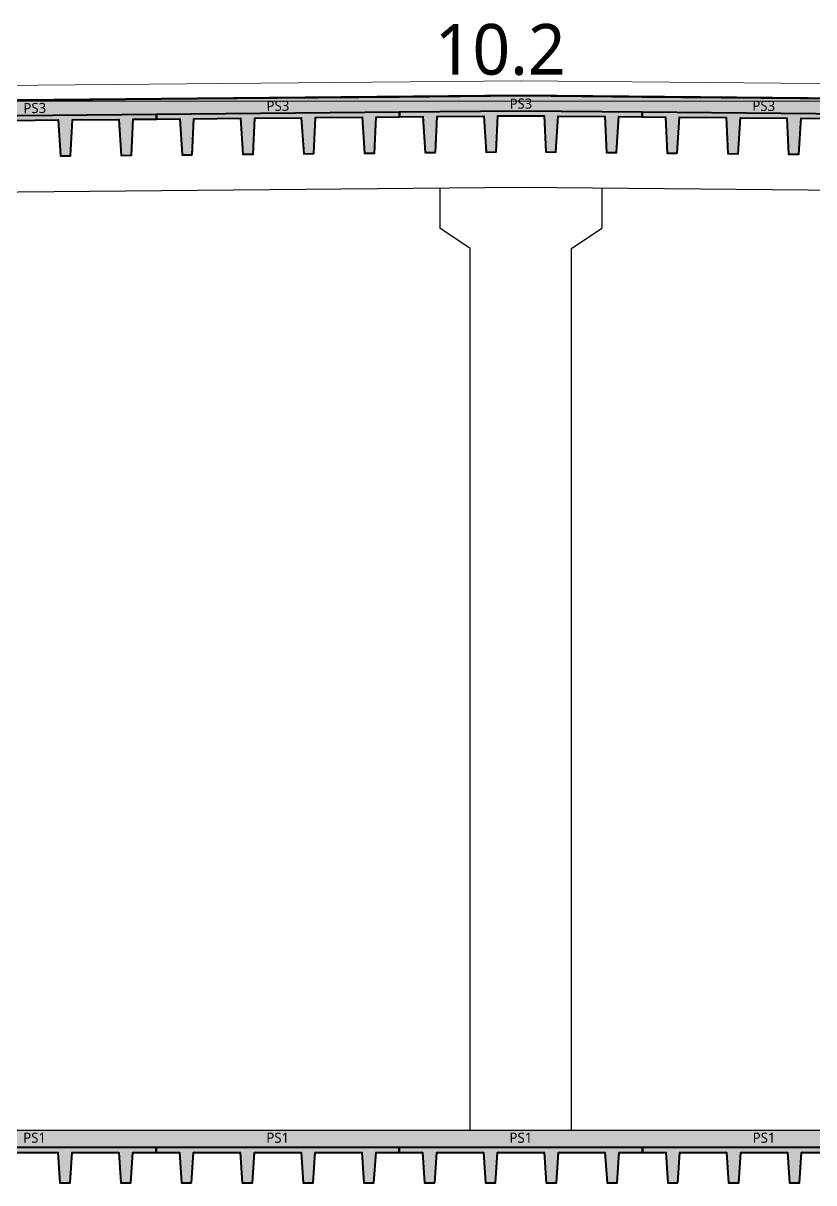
# Model space of a CAD drawing. Header units: millimetres. Extents: x 0 to 420000, y 0 to 297000.
# Drawn here: x 237100 to 244904, y 93930 to 105369 of the extents above; entities that cross this region are included whole.
import ezdxf
from ezdxf.enums import TextEntityAlignment as Align
from ezdxf.xclip import XClip

# ---------------------------------------------------------------- set-up
doc = ezdxf.new("R2010")
doc.units = ezdxf.units.MM
doc.header["$XCLIPFRAME"] = 0
for name, pattern in [('0731_main_plan$0$form_$0$y-Landschaft$0$_$1$20120914_Verkehrsflächen_Grün$0$20120628_xref - Gammel$1$3_H-GL_F1_U3 - Default$0${ Offset Lines }', [0]), ('CEN', [62, 60, -1, 0, -1]), ('HID', [2, 1.1, -0.9])]:
    doc.linetypes.add(name, pattern=pattern)
doc.layers.get('Defpoints').update_dxf_attribs({"color": 140})
doc.layers.add('1', color=3, linetype='Continuous')
doc.layers.add('A-CONC-SOLD', color=253, linetype='CEN')
for name, color, linetype, lineweight in [('A-AXIS-LINE', 1, 'CEN', 15), ('A-CONC-LIN1', 2, 'Continuous', 40), ('A-CONC-LIN2', 7, 'Continuous', 25), ('A-ELEV-LIN2', 7, 'Continuous', 25), ('A-XXXX-FIN2', 6, 'Continuous', 20), ('A-XXXX-WAT1', 9, 'HID', 20)]:
    doc.layers.add(name, color=color, linetype=linetype, lineweight=lineweight)
doc.layers.add('A-XXXX-NPLT', color=144, linetype='Continuous', lineweight=15, plot=False)
doc.styles.add('맑은고딕', font='')
doc.styles.get('맑은고딕').set_extended_font_data('Malgun Gothic')

# ---------------------------------------------------------------- blocks, each defined once
blk = doc.blocks.new('axis(211208)')
at = {"layer": 'A-AXIS-LINE', "ltscale": 1000}
for p, q in [((4631788.1, -360968.7), (4955413.1, -360968.7)), ((4631788.1, -371118.7), (4955413.1, -371118.7))]:
    blk.add_line(p, q, dxfattribs=at)
blk = doc.blocks.new('PS3')
at = {"layer": 'A-CONC-SOLD'}
h = blk.add_hatch(color=256, dxfattribs=at)
h.dxf.hatch_style = 1
h.paths.add_polyline_path([(1200, 0), (-1200, 0), (-1200, -150), (1200, -150)])
h = blk.add_hatch(color=256, dxfattribs=at)
h.dxf.hatch_style = 1
h.paths.add_polyline_path([(-950, -550), (-850, -550), (-830, -195), (-370, -195), (-350, -550), (-250, -550), (-230, -195), (230, -195), (250, -550), (350, -550), (370, -195), (830, -195), (850, -550), (950, -550), (970, -195), (1200, -195), (1200, -150), (-1200, -150), (-1200, -195), (-970, -195)])
at = {"layer": 'A-CONC-LIN1', "color": 2, "linetype": '0731_main_plan$0$form_$0$y-Landschaft$0$_$1$20120914_Verkehrsflächen_Grün$0$20120628_xref - Gammel$1$3_H-GL_F1_U3 - Default$0${ Offset Lines }'}
blk.add_lwpolyline([(-850, -550), (-830, -195), (-370, -195), (-350, -550), (-250, -550), (-230, -195), (230, -195), (250, -550), (350, -550), (370, -195), (830, -195), (850, -550), (950, -550), (970, -195), (1200, -195), (1200, -150), (-1200, -150), (-1200, -195), (-970, -195), (-950, -550)], close=True, dxfattribs=at)
at = {"layer": 'A-CONC-LIN2'}
blk.add_line((-1200, 0), (1200, 0), dxfattribs=at)
at = {"layer": 'A-XXXX-NPLT', "style": '맑은고딕'}
blk.add_text('PS3', height=100, dxfattribs=at).set_placement((0, -75), align=Align.MIDDLE)
blk = doc.blocks.new('9층')
at = {"layer": '1'}
blk.add_lwpolyline([(4788325, -401119), (4801325, -401018), (4812324, -400918), (4823322, -401018), (4834327, -401118), (4845325, -401018), (4856324, -400918), (4867322, -401018), (4878322, -401119)], dxfattribs=at)
at = {"layer": 'A-CONC-LIN2'}
blk.add_lwpolyline([(4788325, -401109), (4801325, -401008), (4812324, -400908), (4823322, -401008), (4834327, -401108), (4845325, -401008), (4856324, -400908), (4867322, -401008), (4878024, -401106)], dxfattribs=at)
at = {"layer": 'A-ELEV-LIN2'}
for p, q in [((4811524, -401826), (4811524, -402222)), ((4813124, -401829), (4813124, -402222)), ((4811824, -402422), (4811524, -402222)), ((4812824, -402422), (4813124, -402222)), ((4811824, -411119), (4811824, -402422)), ((4812824, -411119), (4812824, -402422))]:
    blk.add_line(p, q, dxfattribs=at)
at = {"layer": 'A-ELEV-LIN2', "ltscale": 50}
blk.add_lwpolyline([(4788332, -402019), (4801333, -401918), (4812324, -401818), (4823314, -401918), (4834327, -402018), (4845333, -401918), (4856324, -401818), (4867314, -401918), (4878314, -402019)], dxfattribs=at)
at = {"layer": 'A-XXXX-FIN2'}
blk.add_lwpolyline([(4788324, -400969), (4801324, -400868), (4812324, -400768), (4823324, -400868), (4834327, -400968), (4845324, -400868), (4856324, -400768), (4867324, -400868), (4878224, -400968), (4878224, -401019), (4878424, -401019), (4878424, -400969), (4878544, -400969), (4878544, -401116)], dxfattribs=at)
at = {"layer": 'A-XXXX-WAT1', "ltscale": 50}
blk.add_lwpolyline([(4788325, -401114), (4801325, -401013), (4812324, -400913), (4823322, -401013), (4834327, -401113), (4845325, -401013), (4856324, -400913), (4867322, -401013), (4878024, -401111), (4878551, -401111), (4878569, -401093), (4878569, -400278), (4878589, -400269)], dxfattribs=at)
ref = blk.add_blockref('PS3', (4812325, -400918), dxfattribs=dict(rotation=0.5208563745020827))
XClip(ref).set_block_clipping_path([(-1207.2028655708, -792.3152127903), (-7.3020309291, -803.2234021961), (0.454583018, 50.0041319754), (-1199.4462516238, 60.9123213812)])
ref = blk.add_blockref('PS3', (4812324, -400918), dxfattribs=dict(rotation=359.479143625498))
XClip(ref).set_block_clipping_path([(5.6266046009, -618.9265060921), (1205.5274392425, -608.0183166863), (1199.9008346417, 10.9081894058), (0, -0.0000000001)])
for p, rotation in [((4807525, -400962), 0.5208471658486947), ((4809925, -400940), 0.5208655825543029), ((4814722, -400940), 359.479143625498)]:
    blk.add_blockref('PS3', p, dxfattribs=dict(rotation=rotation))
blk = doc.blocks.new('PS1')
at = {"layer": 'A-CONC-SOLD'}
h = blk.add_hatch(color=256, dxfattribs=at)
h.dxf.hatch_style = 1
h.paths.add_polyline_path([(2400, 0), (2400, -170), (0, -170), (0, 0)])
h = blk.add_hatch(color=256, dxfattribs=at)
h.dxf.hatch_style = 1
h.paths.add_polyline_path([(350, -520), (370, -220), (830, -220), (850, -520), (950, -520), (970, -220), (1430, -220), (1450, -520), (1550, -520), (1570, -220), (2030, -220), (2050, -520), (2150, -520), (2170, -220), (2400, -220), (2400, -170), (0, -170), (0, -220), (230, -220), (250, -520)])
at = {"layer": 'A-CONC-LIN1', "linetype": '0731_main_plan$0$form_$0$y-Landschaft$0$_$1$20120914_Verkehrsflächen_Grün$0$20120628_xref - Gammel$1$3_H-GL_F1_U3 - Default$0${ Offset Lines }'}
blk.add_lwpolyline([(350, -520), (370, -220), (830, -220), (850, -520), (950, -520), (970, -220), (1430, -220), (1450, -520), (1550, -520), (1570, -220), (2030, -220), (2050, -520), (2150, -520), (2170, -220), (2400, -220), (2400, -170), (0, -170), (0, -220), (230, -220), (250, -520)], close=True, dxfattribs=at)
at = {"layer": 'A-CONC-LIN2'}
blk.add_line((0, 0), (2400, 0), dxfattribs=at)
at = {"layer": 'A-XXXX-NPLT', "style": '맑은고딕'}
blk.add_text('PS1', height=100, dxfattribs=at).set_placement((1200, -75), align=Align.MIDDLE)
blk = doc.blocks.new('기준층')
for p in [(4806324, -401119), (4808724, -401119), (4811124, -401119), (4813524, -401119)]:
    blk.add_blockref('PS1', p)

msp = doc.modelspace()

# ---------------------------------------------------------------- block references
for name, p in [('9층', (-4570311.3, 505568.7)), ('기준층', (-4570311.3, 495568.7))]:
    msp.add_blockref(name, p)
at = {"layer": 'A-AXIS-LINE'}
msp.add_blockref('axis(211208)', (-4581588.1, 465568.7), dxfattribs=at)

# ---------------------------------------------------------------- texts
at = {"layer": 'Defpoints', "style": '맑은고딕'}
msp.add_text('10.2', height=500, dxfattribs=at).set_placement((241162.4, 104860.9))

doc.saveas('drawing.dxf')
